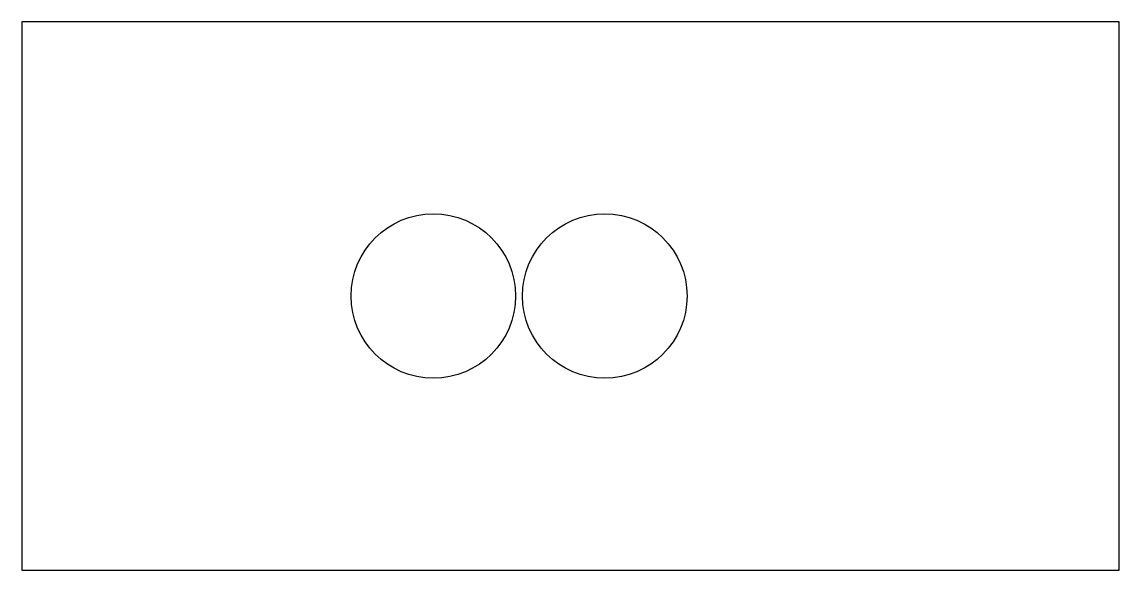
# Model space of a CAD drawing. Header units: millimetres. Extents: x 0 to 80, y 0 to 40.
import ezdxf

# ---------------------------------------------------------------- set-up
doc = ezdxf.new("R2010")
doc.units = ezdxf.units.MM
doc.layers.get('0').update_dxf_attribs({"linetype": 'CONTINUOUS'})

msp = doc.modelspace()

# ---------------------------------------------------------------- linework, layer by layer
for p, q in [((80, 40), (0, 40)), ((0, 40), (0, 0)), ((80, 0), (80, 40)), ((0, 0), (80, 0))]:
    msp.add_line(p, q)
for centre in [(30, 20), (42.5, 20)]:
    msp.add_circle(centre, 6)

doc.saveas('drawing.dxf')
